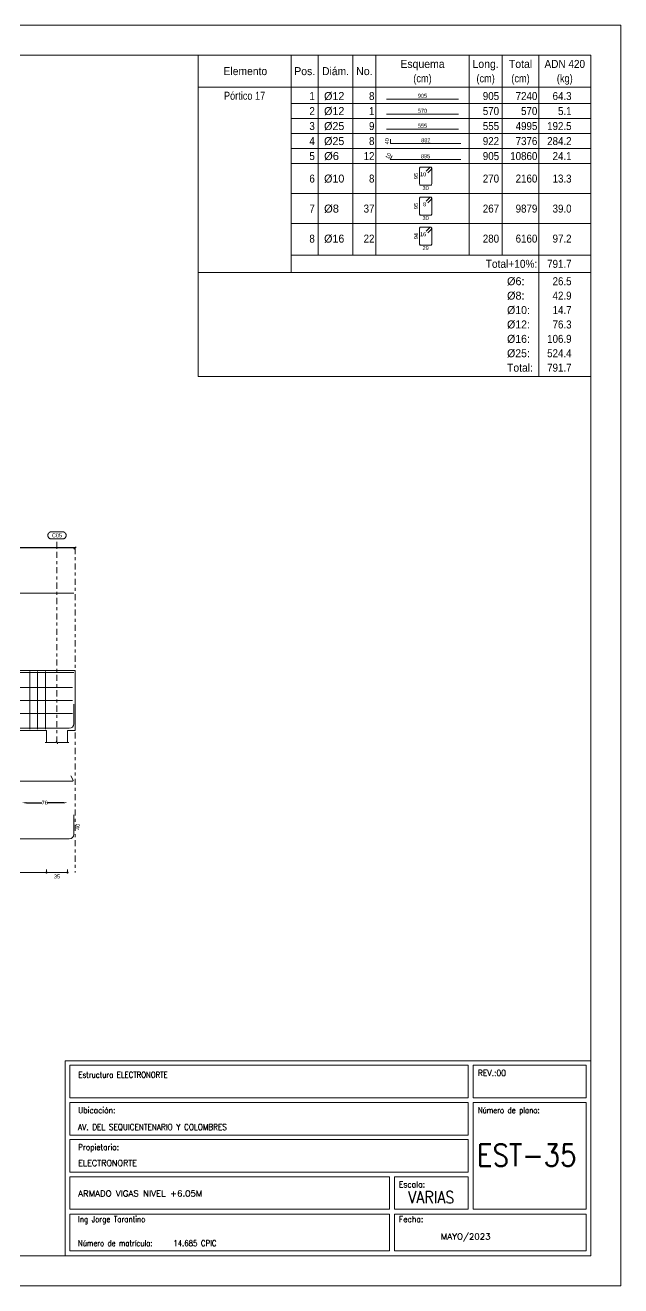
# Model space of a CAD drawing. Header units: millimetres. Extents: x 3 to 479, y -191 to 120.
# Drawn here: x 208.71 to 228.54, y -84.95 to -42.95 of the extents above; entities that cross this region are included whole.
import ezdxf
from ezdxf.enums import TextEntityAlignment as Align

# ---------------------------------------------------------------- set-up
doc = ezdxf.new("R2010")
doc.units = ezdxf.units.MM
doc.linetypes.add('CYPE_RAYAPUNTO', pattern=[0.4125, 0.2025, -0.105, 0, -0.105])
for name, color, linetype, lineweight in [('ALZ_CONT_NUDOS', 122, 'Continuous', 9), ('ALZ_CONT_VIG_HORMIGON', 2, 'Continuous', 9), ('ALZ_COT_COT_ANCLAJES', 3, 'Continuous', 0), ('ALZ_COT_COT_ARM', 3, 'Continuous', 0), ('ALZ_COT_COT_EST', 3, 'Continuous', 0), ('ALZ_COT_COT_LIN_APOYOS', 2, 'CYPE_RAYAPUNTO', 0), ('ALZ_COT_LONGITUD_PROYECTADA', 122, 'Continuous', 0), ('ALZ_COT_TEXTOS_ESTRIBOS', 122, 'Continuous', 0), ('ALZ_REF_COT_LIN_AUX_COTA', 2, 'CYPE_RAYAPUNTO', 9), ('ALZ_REF_REF_REFERENCIA', 3, 'Continuous', 9), ('ALZ_REF_TEXTO_REF_REFERENCIA', 3, 'Continuous', 9), ('ARM_LONGITUDINAL_Ø12', 171, 'Continuous', 9), ('ARM_LONGITUDINAL_Ø25', 20, 'Continuous', 9), ('ARM_LONGITUDINAL_Ø6', 151, 'Continuous', 9), ('ARM_TRANSVERSAL_Ø8', 32, 'Continuous', 9), ('CYPE', 7, 'Continuous', 0), ('DESPIECES_TABLA', 7, 'Continuous', 9), ('RECUAD_LIMITES', 2, 'Continuous', 0), ('RECUAD_MARCO', 1, 'Continuous', 20), ('TABLAS', 1, 'Continuous', 9), ('TEXTO_TABLAS', 1, 'Continuous', 0), ('TEXTOS_COTAS_DESPIECES_TABLA', 1, 'Continuous', 0)]:
    doc.layers.add(name, color=color, linetype=linetype, lineweight=lineweight)
doc.styles.add('CYPETXT', font='romans__.ttf', dxfattribs={"height": 0.2})
doc.styles.add('CYPETXT_0.2_romans', font='arial.ttf', dxfattribs={"height": 0.133333})
doc.styles.add('CYPETXT_romans', font='arial.ttf', dxfattribs={"height": 0.2})
doc.dimstyles.new('cype_arrow', dxfattribs={"dimtxt": 0.18, "dimasz": 0.15, "dimexe": 0.05, "dimexo": 0.05, "dimgap": 0, "dimtad": 0, "dimdec": 4, "dimzin": 0, "dimdsep": 46, "dimtxsty": 'CYPETXT_0.2_romans', "dimcen": 0.09, "dimadec": 0, "dimazin": 0, "dimtfac": 1, "dimtdec": 4, "dimtofl": 0, "dimtmove": 2, "dimatfit": 3, "dimfxl": 1, "dimtolj": 1, "dimtzin": 0, "dimarcsym": 0})
doc.dimstyles.new('cype_oblique', dxfattribs={"dimtxt": 0.18, "dimasz": 0.18, "dimexe": 0.05, "dimexo": 0.05, "dimgap": 0, "dimtad": 0, "dimdec": 4, "dimzin": 0, "dimdsep": 46, "dimtxsty": 'CYPETXT_0.2_romans', "dimblk": 'OBLIQUE', "dimtsz": 0.04, "dimcen": 0.09, "dimadec": 0, "dimazin": 0, "dimtfac": 1, "dimtdec": 4, "dimtofl": 0, "dimtmove": 2, "dimatfit": 3, "dimfxl": 1, "dimtolj": 1, "dimtzin": 0, "dimarcsym": 0})

# ---------------------------------------------------------------- blocks, each defined once
blk = doc.blocks.new('*D680')
at = {"layer": 'ALZ_COT_LONGITUD_PROYECTADA', "color": 0, "lineweight": -2, "transparency": 16777216}
for p, q in [((193.005, -60.411), (193.085, -60.331)), ((193.045, -60.371), (201.531, -60.371)), ((210.365, -60.371), (201.878, -60.371)), ((210.325, -60.411), (210.405, -60.331))]:
    blk.add_line(p, q, dxfattribs=at)
at = {"layer": 'Defpoints', "color": 0, "transparency": 16777216}
for p in [(193.045, -60.371), (193.045, -60.371), (210.365, -60.371)]:
    blk.add_point(p, dxfattribs=at)
at = {"layer": 'ALZ_COT_LONGITUD_PROYECTADA', "color": 0, "transparency": 16777216, "insert": (201.705, -60.371), "char_height": 0.1333, "attachment_point": 5, "style": 'CYPETXT_0.2_romans'}
blk.add_mtext('\\A1;8.66', dxfattribs=at)
blk = doc.blocks.new('_OBLIQUE')
at = {"color": 0, "linetype": 'ByBlock', "lineweight": -2}
blk.add_line((-0.5, -0.5), (0.5, 0.5), dxfattribs=at)
blk = doc.blocks.new('*D684')
at = {"layer": 'ALZ_COT_COT_ARM', "color": 0, "lineweight": -2, "transparency": 16777216}
for p, q in [((208.748, -68.86), (209.262, -68.86)), ((209.965, -68.86), (209.451, -68.86))]:
    blk.add_line(p, q, dxfattribs=at)
at = {"layer": 'ALZ_COT_COT_ARM', "color": 0, "transparency": 16777216}
for points in [[(208.748, -68.835), (208.748, -68.885), (208.598, -68.86)], [(209.965, -68.835), (209.965, -68.885), (210.115, -68.86)]]:
    blk.add_solid(points, dxfattribs=at)
at = {"layer": 'Defpoints', "color": 0, "transparency": 16777216}
for p in [(208.598, -68.86), (210.115, -68.86), (210.115, -68.86)]:
    blk.add_point(p, dxfattribs=at)
at = {"layer": 'ALZ_COT_COT_ARM', "color": 0, "transparency": 16777216, "insert": (209.356, -68.86), "char_height": 0.1333, "attachment_point": 5, "style": 'CYPETXT_0.2_romans'}
blk.add_mtext('\\A1;76', dxfattribs=at)

msp = doc.modelspace()

# ---------------------------------------------------------------- linework, layer by layer
at = {"layer": 'ALZ_CONT_NUDOS'}
for p, q in [((209.41451, -66.45177), (209.41451, -66.85177)), ((210.11451, -66.45177), (210.11451, -66.85177))]:
    msp.add_line(p, q, dxfattribs=at)
for points in [[(209.41451, -64.45177), (210.11451, -64.45177), (210.36451, -64.45177), (210.36451, -66.45177), (210.11451, -66.45177)], [(209.37451, -66.85177), (209.73451, -66.85177), (209.74951, -66.80177), (209.77951, -66.90177), (209.79451, -66.85177), (210.15451, -66.85177)]]:
    msp.add_lwpolyline(points, dxfattribs=at)
at = {"layer": 'ALZ_CONT_VIG_HORMIGON'}
for p, q in [((193.44451, -64.45177), (209.41451, -64.45177)), ((193.44451, -66.45177), (209.41451, -66.45177))]:
    msp.add_line(p, q, dxfattribs=at)
at = {"layer": 'ALZ_COT_COT_EST'}
msp.add_line((209.41451, -71.18109), (209.41451, -71.08109), dxfattribs=at)
for points in [[(206.22051, -71.18109), (209.41451, -71.18109), (209.41451, -71.08109)], [(209.41451, -71.18109), (210.11451, -71.18109), (210.11451, -71.08109)]]:
    msp.add_lwpolyline(points, dxfattribs=at)
for centre in [(209.41451, -71.18109), (209.41451, -71.18109), (210.11451, -71.18109)]:
    msp.add_circle(centre, 0.02, dxfattribs=at)
at = {"layer": 'ALZ_COT_COT_LIN_APOYOS'}
msp.add_line((210.36451, -60.3712), (210.36451, -71.18109), dxfattribs=at)
at = {"layer": 'ALZ_REF_COT_LIN_AUX_COTA'}
for p, q in [((209.76451, -60.3712), (209.76451, -60.0712)), ((209.76451, -66.85177), (209.76451, -60.3712))]:
    msp.add_line(p, q, dxfattribs=at)
at = {"layer": 'ALZ_REF_REF_REFERENCIA'}
msp.add_lwpolyline([(209.94851, -59.8312), (209.95652, -59.83147), (209.9645, -59.83228), (209.97241, -59.83361), (209.98021, -59.83547), (209.98787, -59.83784), (209.99535, -59.84073), (210.00263, -59.8441), (210.00966, -59.84796), (210.01642, -59.85227), (210.02288, -59.85703), (210.029, -59.86221), (210.03476, -59.86778), (210.04014, -59.87373), (210.04511, -59.88002), (210.04965, -59.88663), (210.05374, -59.89353), (210.05736, -59.90069), (210.06049, -59.90808), (210.06312, -59.91565), (210.06524, -59.92339), (210.06683, -59.93124), (210.0679, -59.93919), (210.06844, -59.94719), (210.06844, -59.95521), (210.0679, -59.96322), (210.06683, -59.97116), (210.06524, -59.97902), (210.06312, -59.98676), (210.06049, -59.99433), (210.05736, -60.00172), (210.05374, -60.00887), (210.04965, -60.01577), (210.04511, -60.02239), (210.04014, -60.02868), (210.03476, -60.03463), (210.029, -60.0402), (210.02288, -60.04538), (210.01642, -60.05014), (210.00966, -60.05445), (210.00263, -60.05831), (209.99535, -60.06168), (209.98787, -60.06456), (209.98021, -60.06694), (209.97241, -60.0688), (209.9645, -60.07013), (209.95652, -60.07094), (209.94851, -60.0712), (209.58051, -60.0712), (209.57249, -60.07094), (209.56451, -60.07013), (209.5566, -60.0688), (209.5488, -60.06694), (209.54114, -60.06456), (209.53366, -60.06168), (209.52638, -60.05831), (209.51935, -60.05445), (209.51259, -60.05014), (209.50614, -60.04538), (209.50001, -60.0402), (209.49425, -60.03463), (209.48887, -60.02868), (209.4839, -60.02239), (209.47936, -60.01577), (209.47527, -60.00887), (209.47165, -60.00172), (209.46852, -59.99433), (209.46589, -59.98676), (209.46377, -59.97902), (209.46218, -59.97116), (209.46111, -59.96322), (209.46057, -59.95521), (209.46057, -59.94719), (209.46111, -59.93919), (209.46218, -59.93124), (209.46377, -59.92339), (209.46589, -59.91565), (209.46852, -59.90808), (209.47165, -59.90069), (209.47527, -59.89353), (209.47936, -59.88663), (209.4839, -59.88002), (209.48887, -59.87373), (209.49425, -59.86778), (209.50001, -59.86221), (209.50614, -59.85703), (209.51259, -59.85227), (209.51935, -59.84796), (209.52638, -59.8441), (209.53366, -59.84073), (209.54114, -59.83784), (209.5488, -59.83547), (209.5566, -59.83361), (209.56451, -59.83228), (209.57249, -59.83147), (209.58051, -59.8312), (209.94851, -59.8312)], close=True, dxfattribs=at)
at = {"layer": 'ARM_LONGITUDINAL_Ø12'}
for points in [[(210.32451, -61.87446), (192.22451, -61.87446)], [(210.32451, -64.52377), (192.22451, -64.52377)]]:
    msp.add_lwpolyline(points, dxfattribs=at)
at = {"layer": 'ARM_LONGITUDINAL_Ø25'}
for points in [[(210.32451, -65.57977), (210.32451, -66.22977), (210.31309, -66.28718), (210.28057, -66.33584), (210.23191, -66.36835), (210.17451, -66.37977), (192.68451, -66.37977)], [(210.32451, -69.26109), (210.32451, -69.91109), (210.31309, -69.96849), (210.28057, -70.01716), (210.23191, -70.04967), (210.17451, -70.06109), (192.68451, -70.06109)]]:
    msp.add_lwpolyline(points, dxfattribs=at)
at = {"layer": 'ARM_LONGITUDINAL_Ø6'}
for points in [[(192.42451, -65.02244), (210.28294, -65.02244)], [(192.42451, -65.45177), (210.28294, -65.45177)], [(192.42451, -65.88111), (210.28294, -65.88111)], [(192.42451, -68.13991), (210.28294, -68.13991), (210.294, -68.13063), (210.30121, -68.11813), (210.30372, -68.10391), (210.22451, -67.9667)]]:
    msp.add_lwpolyline(points, dxfattribs=at)
at = {"layer": 'ARM_TRANSVERSAL_Ø8'}
for p, q in [((208.85751, -64.49177), (208.85751, -66.41177)), ((209.11751, -64.49177), (209.11751, -66.41177)), ((209.37751, -64.49177), (209.37751, -66.41177))]:
    msp.add_line(p, q, dxfattribs=at)
at = {"layer": 'CYPE', "color": 1}
for points in [[(210.03751, -83.95316), (227.53751, -83.95316), (227.53751, -77.45316), (210.03751, -77.45316), (210.03751, -83.95316)], [(210.19751, -78.69316), (223.45751, -78.69316), (223.45751, -77.60316), (210.19751, -77.60316), (210.19751, -78.69316)], [(223.61751, -78.69316), (227.38751, -78.69316), (227.38751, -77.60316), (223.61751, -77.60316), (223.61751, -78.69316)], [(210.19751, -79.93316), (223.45751, -79.93316), (223.45751, -78.84316), (210.19751, -78.84316), (210.19751, -79.93316)], [(223.61751, -82.40316), (227.38751, -82.40316), (227.38751, -78.84316), (223.61751, -78.84316), (223.61751, -82.40316)], [(210.19751, -81.16316), (223.45751, -81.16316), (223.45751, -80.08316), (210.19751, -80.08316), (210.19751, -81.16316)], [(210.19751, -82.40316), (220.83751, -82.40316), (220.83751, -81.32316), (210.19751, -81.32316), (210.19751, -82.40316)], [(220.99751, -82.40316), (223.45751, -82.40316), (223.45751, -81.32316), (220.99751, -81.32316), (220.99751, -82.40316)], [(210.19751, -83.79316), (220.83751, -83.79316), (220.83751, -82.56316), (210.19751, -82.56316), (210.19751, -83.79316)], [(220.99751, -83.79316), (227.38751, -83.79316), (227.38751, -82.56316), (220.99751, -82.56316), (220.99751, -83.79316)]]:
    msp.add_lwpolyline(points, close=True, dxfattribs=at)
at = {"layer": 'DESPIECES_TABLA'}
for points in [[(220.73551, -45.41516), (223.13551, -45.41516)], [(220.73551, -45.91516), (223.13551, -45.91516)], [(220.73551, -46.41516), (223.13551, -46.41516)], [(220.86433, -46.74597), (220.86433, -46.89597), (223.20931, -46.89597)], [(220.93065, -47.29973), (220.85565, -47.42964), (223.20971, -47.42964)], [(222.10898, -47.86843), (222.23119, -47.74621), (222.23592, -47.74045), (222.23943, -47.73388), (222.24159, -47.72675), (222.24232, -47.71933), (222.24159, -47.71191), (222.23943, -47.70478), (222.23592, -47.6982), (222.23119, -47.69244), (222.22543, -47.68771), (222.21885, -47.6842), (222.21172, -47.68204), (222.2043, -47.68131), (221.87683, -47.68131), (221.86228, -47.6842), (221.84994, -47.69244), (221.8417, -47.70478), (221.83881, -47.71933), (221.83881, -48.24328), (221.8417, -48.25783), (221.84994, -48.27017), (221.86228, -48.27841), (221.87683, -48.28131), (222.2043, -48.28131), (222.21885, -48.27841), (222.23119, -48.27017), (222.23943, -48.25783), (222.24232, -48.24328), (222.24232, -47.71933), (222.24159, -47.71191), (222.23943, -47.70478), (222.23592, -47.6982), (222.23119, -47.69244), (222.22543, -47.68771), (222.21885, -47.6842), (222.21172, -47.68204), (222.2043, -47.68131), (222.19688, -47.68204), (222.18975, -47.6842), (222.18318, -47.68771), (222.17742, -47.69244), (222.0552, -47.81465)], [(222.1088, -48.8688), (222.23124, -48.74637), (222.23598, -48.74059), (222.2395, -48.73401), (222.24166, -48.72686), (222.2424, -48.71943), (222.24166, -48.712), (222.2395, -48.70485), (222.23598, -48.69827), (222.23124, -48.6925), (222.22547, -48.68776), (222.21888, -48.68424), (222.21174, -48.68207), (222.2043, -48.68134), (221.87692, -48.68134), (221.86234, -48.68424), (221.84998, -48.6925), (221.84173, -48.70485), (221.83883, -48.71943), (221.83883, -49.24325), (221.84173, -49.25782), (221.84998, -49.27018), (221.86234, -49.27844), (221.87692, -49.28134), (222.2043, -49.28134), (222.21888, -49.27844), (222.23124, -49.27018), (222.2395, -49.25782), (222.2424, -49.24325), (222.2424, -48.71943), (222.24166, -48.712), (222.2395, -48.70485), (222.23598, -48.69827), (222.23124, -48.6925), (222.22547, -48.68776), (222.21888, -48.68424), (222.21174, -48.68207), (222.2043, -48.68134), (222.19687, -48.68207), (222.18973, -48.68424), (222.18314, -48.68776), (222.17737, -48.6925), (222.05493, -48.81493)], [(222.1095, -49.86729), (222.23103, -49.74576), (222.23573, -49.74003), (222.23923, -49.73349), (222.24138, -49.7264), (222.24211, -49.71902), (222.24138, -49.71164), (222.23923, -49.70455), (222.23573, -49.69801), (222.23103, -49.69228), (222.2253, -49.68758), (222.21876, -49.68408), (222.21167, -49.68193), (222.20429, -49.68121), (221.87656, -49.68121), (221.86209, -49.68408), (221.84982, -49.69228), (221.84163, -49.70455), (221.83875, -49.71902), (221.83875, -50.24339), (221.84163, -50.25786), (221.84982, -50.27013), (221.86209, -50.27833), (221.87656, -50.28121), (222.20429, -50.28121), (222.21876, -50.27833), (222.23103, -50.27013), (222.23923, -50.25786), (222.24211, -50.24339), (222.24211, -49.71902), (222.24138, -49.71164), (222.23923, -49.70455), (222.23573, -49.69801), (222.23103, -49.69228), (222.2253, -49.68758), (222.21876, -49.68408), (222.21167, -49.68193), (222.20429, -49.68121), (222.19692, -49.68193), (222.18982, -49.68408), (222.18329, -49.68758), (222.17756, -49.69228), (222.05602, -49.81382)]]:
    msp.add_lwpolyline(points, dxfattribs=at)
at = {"layer": 'RECUAD_LIMITES'}
msp.add_lwpolyline([(169.13751, -84.95316), (228.53751, -84.95316), (228.53751, -42.95316), (169.13751, -42.95316), (169.13751, -84.95316)], close=True, dxfattribs=at)
at = {"layer": 'RECUAD_MARCO'}
msp.add_lwpolyline([(171.63751, -83.95316), (227.53751, -83.95316), (227.53751, -43.95316), (171.63751, -43.95316), (171.63751, -83.95316)], close=True, dxfattribs=at)
at = {"layer": 'TABLAS'}
for p, q in [((214.46151, -45.06316), (214.46151, -43.95316)), ((214.46151, -43.95316), (227.53751, -43.95316)), ((217.56151, -45.06316), (217.56151, -43.95316)), ((218.46551, -45.06316), (218.46551, -43.95316)), ((219.61351, -45.06316), (219.61351, -43.95316)), ((220.38551, -45.06316), (220.38551, -43.95316)), ((223.48551, -45.06316), (223.48551, -43.95316)), ((224.58951, -45.06316), (224.58951, -43.95316)), ((225.80951, -45.06316), (225.80951, -43.95316)), ((227.53751, -45.06316), (227.53751, -43.95316)), ((214.46151, -45.01316), (227.53751, -45.01316)), ((214.46151, -51.14316), (214.46151, -45.06316)), ((217.56151, -51.14316), (217.56151, -45.06316)), ((218.46551, -50.61316), (218.46551, -45.06316)), ((219.61351, -50.61316), (219.61351, -45.06316)), ((220.38551, -50.61316), (220.38551, -45.06316)), ((223.48551, -50.61316), (223.48551, -45.06316)), ((224.58951, -50.61316), (224.58951, -45.06316)), ((225.80951, -51.14316), (225.80951, -45.06316)), ((227.53751, -51.14316), (227.53751, -45.06316)), ((217.56151, -50.61316), (227.53751, -50.61316)), ((214.46151, -51.24316), (214.46151, -51.14316)), ((214.46151, -51.19316), (227.53751, -51.19316)), ((217.56151, -51.19316), (217.56151, -51.14316)), ((225.80951, -51.24316), (225.80951, -51.14316)), ((227.53751, -51.24316), (227.53751, -51.14316)), ((214.46151, -51.72316), (214.46151, -51.24316)), ((225.80951, -51.72316), (225.80951, -51.24316)), ((227.53751, -51.72316), (227.53751, -51.24316)), ((214.46151, -52.20316), (214.46151, -51.72316)), ((225.80951, -52.20316), (225.80951, -51.72316)), ((227.53751, -52.20316), (227.53751, -51.72316)), ((214.46151, -52.68316), (214.46151, -52.20316)), ((225.80951, -52.68316), (225.80951, -52.20316)), ((227.53751, -52.68316), (227.53751, -52.20316)), ((214.46151, -53.16316), (214.46151, -52.68316)), ((225.80951, -53.16316), (225.80951, -52.68316)), ((227.53751, -53.16316), (227.53751, -52.68316)), ((214.46151, -53.64316), (214.46151, -53.16316)), ((225.80951, -53.64316), (225.80951, -53.16316)), ((227.53751, -53.64316), (227.53751, -53.16316)), ((214.46151, -54.12316), (214.46151, -53.64316)), ((225.80951, -54.12316), (225.80951, -53.64316)), ((227.53751, -54.12316), (227.53751, -53.64316)), ((214.46151, -54.65316), (214.46151, -54.12316)), ((225.80951, -54.65316), (225.80951, -54.12316)), ((227.53751, -54.65316), (227.53751, -54.12316)), ((214.46151, -54.65316), (227.53751, -54.65316))]:
    msp.add_line(p, q, dxfattribs=at)
at = {"layer": 'TEXTO_TABLAS'}
for p, q in [((217.56151, -45.56316), (227.53751, -45.56316)), ((217.56151, -46.06316), (227.53751, -46.06316)), ((217.56151, -46.56316), (227.53751, -46.56316)), ((217.56151, -47.06316), (227.53751, -47.06316)), ((217.56151, -47.56316), (227.53751, -47.56316)), ((217.56151, -48.56316), (227.53751, -48.56316)), ((217.56151, -49.56316), (227.53751, -49.56316))]:
    msp.add_line(p, q, dxfattribs=at)

# ---------------------------------------------------------------- texts
at = {"layer": 'ALZ_COT_COT_ANCLAJES', "style": 'CYPETXT_romans', "width": 0.872274}
msp.add_text('40', height=0.133333, rotation=90, dxfattribs=at).set_placement((210.39117, -69.66109), align=Align.TOP_CENTER)
at = {"layer": 'ALZ_COT_TEXTOS_ESTRIBOS', "style": 'CYPETXT_romans', "width": 0.872274}
msp.add_text('35', height=0.133333, dxfattribs=at).set_placement((209.76451, -71.24776), align=Align.TOP_CENTER)
at = {"layer": 'ALZ_REF_TEXTO_REF_REFERENCIA', "style": 'CYPETXT_romans', "width": 0.8832}
msp.add_text('C05', height=0.133333, dxfattribs=at).set_placement((209.76451, -59.9512), align=Align.MIDDLE_CENTER)
at = {"layer": 'CYPE', "color": 5, "style": 'CYPETXT'}
for s, width, p in [('Estructura ELECTRONORTE', 0.842437, (210.47751, -78.02316)), ('AV. DEL SEQUICENTENARIO Y COLOMBRES', 0.887423, (210.46751, -79.76316)), ('ELECTRONORTE', 0.974409, (210.46751, -80.96316)), ('ARMADO VIGAS NIVEL +6.05M', 1.047361, (210.46751, -81.97753)), ('Ing Jorge Tarantino', 0.851105, (210.46751, -82.83316)), ('14.685 CPIC', 0.851936, (213.63751, -83.63316)), ('MAYO/2023', 1.047361, (222.54751, -83.41316))]:
    msp.add_text(s, height=0.2, dxfattribs=dict(at, width=width)).set_placement(p)
at = {"layer": 'CYPE', "color": 4, "style": 'CYPETXT'}
for s, width, p in [('REV.:00', 0.927655, (223.77751, -77.96316)), ('Ubicación:', 0.90604, (210.46751, -79.20316)), ('Número de plano:', 0.844847, (223.77751, -79.20316)), ('Propietario:', 0.885908, (210.46751, -80.43316)), ('Escala:', 0.925891, (221.14751, -81.67316)), ('Fecha:', 0.933698, (221.14751, -82.83316)), ('Número de matrícula:', 0.83516, (210.46751, -83.63316))]:
    msp.add_text(s, height=0.2, dxfattribs=dict(at, width=width)).set_placement(p)
at = {"layer": 'CYPE', "color": 5, "style": 'CYPETXT'}
for s, height, width, p in [('EST-35', 0.733333, 0.872274, (225.40751, -80.96649)), ('VARIAS', 0.4, 0.869965, (222.22751, -82.20316))]:
    msp.add_text(s, height=height, dxfattribs=dict(at, width=width)).set_placement(p, align=Align.CENTER)
at = {"layer": 'TEXTO_TABLAS', "style": 'CYPETXT_romans'}
for s, width, p in [('Total', 0.935673, (225.19951, -44.24316)), ('Elemento', 0.923378, (216.03651, -44.48316)), ('Pos.', 0.930268, (218.01351, -44.48316)), ('Diám.', 0.924488, (219.03951, -44.48316)), ('No.', 0.948905, (219.99951, -44.48316)), ('Esquema', 0.93681, (221.93551, -44.24316)), ('Long.', 0.9375, (224.03751, -44.24316)), ('ADN 420', 0.893197, (226.67351, -44.24316)), ('(cm)', 0.819001, (221.93551, -44.72316)), ('(cm)', 0.819001, (224.03751, -44.72316)), ('(cm)', 0.819001, (225.19951, -44.72316)), ('(kg)', 0.827954, (226.67351, -44.72316)), ('Pórtico 17', 0.820327, (216.01151, -45.30316))]:
    msp.add_text(s, height=0.266667, dxfattribs=dict(at, width=width)).set_placement(p, align=Align.MIDDLE_CENTER)
for s, height, width, p in [('1', 0.26667, 0.872274, (218.34951, -45.31316)), ('8', 0.26667, 0.872274, (220.33551, -45.31316)), ('905', 0.266667, 0.872274, (224.48551, -45.31316)), ('7240', 0.266667, 0.872274, (225.75951, -45.31316)), ('64.3', 0.266667, 0.869308, (226.89751, -45.31316)), ('2', 0.26667, 0.872274, (218.34951, -45.81316)), ('1', 0.26667, 0.872274, (220.33551, -45.81316)), ('570', 0.266667, 0.872274, (224.48551, -45.81316)), ('570', 0.266667, 0.872274, (225.75951, -45.81316)), ('5.1', 0.266667, 0.868127, (226.89751, -45.81316)), ('3', 0.26667, 0.872274, (218.34951, -46.31316)), ('9', 0.26667, 0.872274, (220.33551, -46.31316)), ('555', 0.266667, 0.872274, (224.48551, -46.31316)), ('4995', 0.266667, 0.872274, (225.75951, -46.31316)), ('192.5', 0.266667, 0.869965, (226.89751, -46.31316)), ('4', 0.26667, 0.872274, (218.34951, -46.81316)), ('8', 0.26667, 0.872274, (220.33551, -46.81316)), ('922', 0.266667, 0.872274, (224.48551, -46.81316)), ('7376', 0.266667, 0.872274, (225.75951, -46.81316)), ('284.2', 0.266667, 0.869965, (226.89751, -46.81316)), ('5', 0.26667, 0.872274, (218.34951, -47.31316)), ('12', 0.266667, 0.872274, (220.33551, -47.31316)), ('905', 0.266667, 0.872274, (224.48551, -47.31316)), ('10860', 0.266667, 0.872274, (225.75951, -47.31316)), ('24.1', 0.266667, 0.869308, (226.89751, -47.31316)), ('6', 0.26667, 0.872274, (218.34951, -48.06316)), ('8', 0.26667, 0.872274, (220.33551, -48.06316)), ('270', 0.266667, 0.872274, (224.48551, -48.06316)), ('2160', 0.266667, 0.872274, (225.75951, -48.06316)), ('13.3', 0.266667, 0.869308, (226.89751, -48.06316)), ('7', 0.26667, 0.872274, (218.34951, -49.06316)), ('37', 0.266667, 0.872274, (220.33551, -49.06316)), ('267', 0.266667, 0.872274, (224.48551, -49.06316)), ('9879', 0.266667, 0.872274, (225.75951, -49.06316)), ('39.0', 0.266667, 0.869308, (226.89751, -49.06316)), ('8', 0.26667, 0.872274, (218.34951, -50.06316)), ('22', 0.266667, 0.872274, (220.33551, -50.06316)), ('280', 0.266667, 0.872274, (224.48551, -50.06316)), ('6160', 0.266667, 0.872274, (225.75951, -50.06316)), ('97.2', 0.266667, 0.869308, (226.89751, -50.06316)), ('Total+10%:', 0.266667, 0.906671, (225.75951, -50.90316)), ('791.7', 0.266667, 0.869965, (226.89751, -50.90316)), ('26.5', 0.266667, 0.869308, (226.89751, -51.48316)), ('42.9', 0.266667, 0.869308, (226.89751, -51.96316)), ('14.7', 0.266667, 0.869308, (226.89751, -52.44316)), ('76.3', 0.266667, 0.869308, (226.89751, -52.92316)), ('106.9', 0.266667, 0.869965, (226.89751, -53.40316)), ('524.4', 0.266667, 0.869965, (226.89751, -53.88316)), ('791.7', 0.266667, 0.869965, (226.89751, -54.36316))]:
    msp.add_text(s, height=height, dxfattribs=dict(at, width=width)).set_placement(p, align=Align.MIDDLE_RIGHT)
for s, width, p in [('%%c12', 0.955414, (218.65951, -45.31316)), ('%%c12', 0.955414, (218.65951, -45.81316)), ('%%c25', 0.955414, (218.65951, -46.31316)), ('%%c25', 0.955414, (218.65951, -46.81316)), ('%%c6', 0.99505, (218.65951, -47.31316)), ('%%c10', 0.955414, (218.65951, -48.06316)), ('%%c8', 0.99505, (218.65951, -49.06316)), ('%%c16', 0.955414, (218.65951, -50.06316)), ('%%c6:', 0.966972, (224.75151, -51.48316)), ('%%c8:', 0.966972, (224.75151, -51.96316)), ('%%c10:', 0.940736, (224.75151, -52.44316)), ('%%c12:', 0.940736, (224.75151, -52.92316)), ('%%c16:', 0.940736, (224.75151, -53.40316)), ('%%c25:', 0.940736, (224.75151, -53.88316)), ('Total:', 0.925563, (224.75151, -54.36316))]:
    msp.add_text(s, height=0.266667, dxfattribs=dict(at, width=width)).set_placement(p, align=Align.MIDDLE_LEFT)
at = {"layer": 'TEXTOS_COTAS_DESPIECES_TABLA', "style": 'CYPETXT_romans', "width": 0.872274}
for s, p in [('905', (221.93551, -45.37116)), ('570', (221.93551, -45.87116)), ('555', (221.93551, -46.37116)), ('882', (222.04679, -46.85335)), ('895', (222.03542, -47.38658))]:
    msp.add_text(s, height=0.133333, dxfattribs=at).set_placement(p, align=Align.CENTER)
for s, rotation, p in [('40', 90, (220.82171, -46.82097)), ('10', 60.00071, (220.85587, -47.34316)), ('95', 90, (221.78869, -47.98131)), ('95', 90, (221.78861, -48.98134)), ('94', 90, (221.7889, -49.98121))]:
    msp.add_text(s, height=0.133333, rotation=rotation, dxfattribs=at).set_placement(p, align=Align.CENTER)
for s, height, p in [('10', 0.133333, (222.05898, -47.91843)), ('8', 0.13333, (222.0588, -48.9188)), ('16', 0.133333, (222.0595, -49.91729))]:
    msp.add_text(s, height=height, dxfattribs=at).set_placement(p, align=Align.MIDDLE_RIGHT)
for s, p in [('30', (222.04057, -48.31168)), ('30', (222.04061, -49.31164)), ('29', (222.04043, -50.31178))]:
    msp.add_text(s, height=0.133333, dxfattribs=at).set_placement(p, align=Align.TOP_CENTER)

# ---------------------------------------------------------------- dimensions: what is measured, and where the dimension line sits
at = {"layer": 'ALZ_COT_COT_ARM'}
dim = msp.add_aligned_dim(p1=(208.59838, -68.85992), p2=(210.11451, -68.85992), distance=0, text='76', dimstyle='cype_arrow', override={"dimexe": 0, "dimexo": 0}, dxfattribs=at)
dim.commit()
dim.dimension.update_dxf_attribs({"geometry": '*D684', "text_midpoint": (209.35644, -68.85992)})
at = {"layer": 'ALZ_COT_LONGITUD_PROYECTADA'}
dim = msp.add_aligned_dim(p1=(210.36451, -60.3712), p2=(193.04451, -60.3712), distance=0, text='8.66', dimstyle='cype_oblique', override={"dimexe": 0, "dimexo": 0}, dxfattribs=at)
dim.commit()
dim.dimension.update_dxf_attribs({"geometry": '*D680', "text_midpoint": (201.70451, -60.3712)})

doc.saveas('drawing.dxf')
